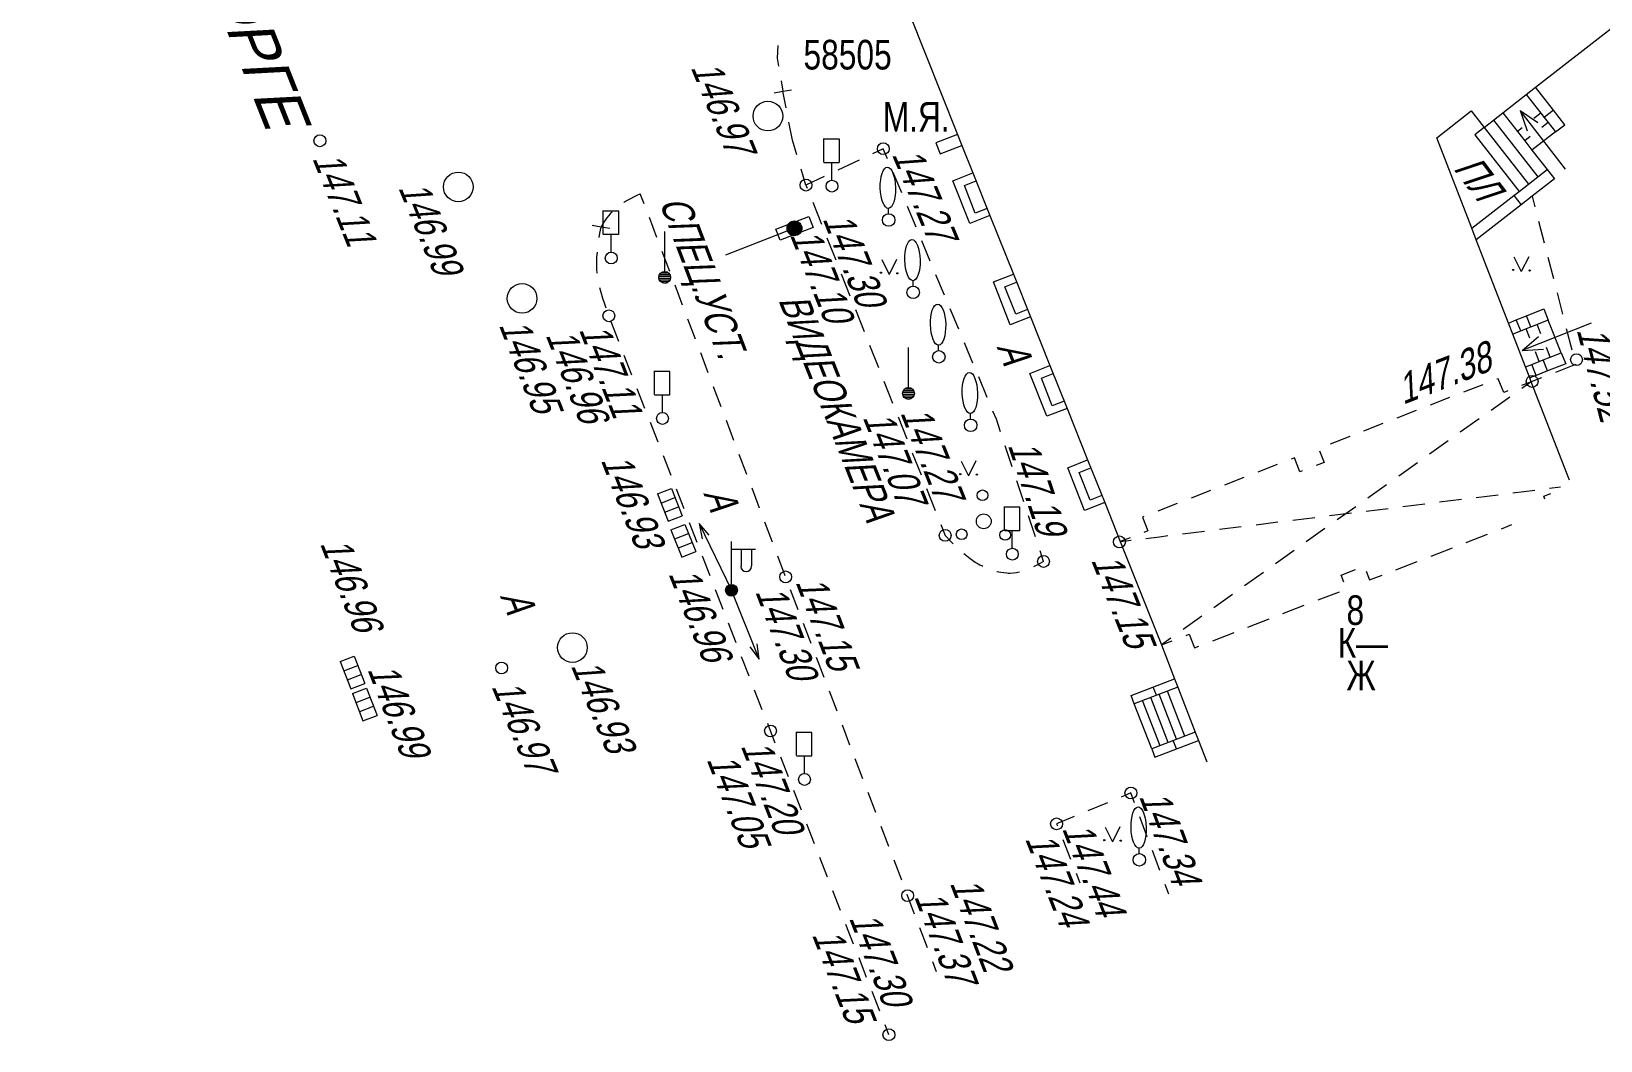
# Model space of a CAD drawing. Header units: metres. Extents: x 382 to 851, y 14083 to 14440.
# Drawn here: x 428.8 to 481.7, y 14083.2 to 14117.3 of the extents above; entities that cross this region are included whole.
import ezdxf
from ezdxf.enums import TextEntityAlignment as Align

# ---------------------------------------------------------------- set-up
doc = ezdxf.new("R2010")
doc.units = ezdxf.units.M
doc.header["$MEASUREMENT"] = 0
doc.linetypes.add('UP line', pattern=[1.5, 1, -0.5])
for name, color, linetype, lineweight in [('Бортовой камень', 7, 'Continuous', 25), ('Внутреннее заполнение', 7, 'Continuous', 25), ('Геодезические пункты', 7, 'Continuous', 25), ('Горизонтали', 7, 'Continuous', 25), ('Граница площадки', 7, 'Continuous', 25), ('Граница улицы', 7, 'Continuous', 25), ('Здания', 7, 'Continuous', 25), ('Колодцы', 7, 'Continuous', 25), ('Крыльца', 7, 'Continuous', 25), ('Леса и газоны', 7, 'Continuous', 25), ('ЛЭП', 7, 'Continuous', 25), ('Опоры контакной сети', 7, 'Continuous', 25), ('Отдельно стоящее дерево', 7, 'Continuous', 25), ('Светофоры', 7, 'Continuous', 25), ('Столбы', 7, 'Continuous', 25), ('Фонари', 7, 'Continuous', 25), ('Фонтаны', 7, 'Continuous', 25), ('Части зданий', 7, 'Continuous', 25)]:
    doc.layers.add(name, color=color, linetype=linetype, lineweight=lineweight)
doc.styles.add('Style-RUSSIAN_1251', font='RUSSIAN_1251.shx')
doc.styles.add('Style-RUSSIAN_1251 I 0.32289', font='RUSSIAN_1251.shx', dxfattribs={"oblique": 18.5})

# ---------------------------------------------------------------- blocks, each defined once
blk = doc.blocks.new('KOLOD_102')
at = {"layer": 'Колодцы', "color": 251, "linetype": 'Continuous', "lineweight": 9}
blk.add_arc((0, 0), 0.5, 0, 360, dxfattribs=at)
blk = doc.blocks.new('KOLOD_103')
at = {"layer": 'Колодцы', "color": 251, "linetype": 'Continuous', "lineweight": 9}
blk.add_arc((0, 0), 0.5, 0, 360, dxfattribs=at)
blk = doc.blocks.new('DORZN1_54')
at = {"layer": 'Светофоры', "color": 251, "linetype": 'Continuous', "lineweight": 9}
for p, q in [((-0.27, 0.806), (-0.27, 1.603)), ((-0.27, 1.598), (0.252, 1.598)), ((0.252, 0.792), (0.252, 1.589)), ((-0.27, 0.801), (0.248, 0.801)), ((-0.004, 0.2), (-0.004, 0.801))]:
    blk.add_line(p, q, dxfattribs=at)
blk.add_arc((0, 0), 0.2, 0, 360, dxfattribs=at)
blk = doc.blocks.new('RESHT1_16')
at = {"layer": 'Фонтаны', "color": 251, "linetype": 'Continuous', "lineweight": 9}
for p, q in [((-0.494, -0.254), (-0.494, 0.254)), ((-0.494, 0.254), (0.495, 0.254)), ((-0.163, -0.245), (-0.163, 0.251)), ((0.166, -0.245), (0.166, 0.251)), ((0.495, -0.254), (0.495, 0.254)), ((-0.494, -0.254), (0.495, -0.254))]:
    blk.add_line(p, q, dxfattribs=at)
blk = doc.blocks.new('RESHT1_17')
at = {"layer": 'Фонтаны', "color": 251, "linetype": 'Continuous', "lineweight": 9}
for p, q in [((-0.494, -0.254), (-0.493, 0.254)), ((-0.493, 0.254), (0.495, 0.254)), ((-0.163, -0.245), (-0.163, 0.251)), ((0.166, -0.245), (0.166, 0.251)), ((0.495, -0.254), (0.495, 0.254)), ((-0.494, -0.254), (0.495, -0.254))]:
    blk.add_line(p, q, dxfattribs=at)
blk = doc.blocks.new('RESHT1_18')
at = {"layer": 'Фонтаны', "color": 251, "linetype": 'Continuous', "lineweight": 9}
for p, q in [((-0.494, -0.254), (-0.493, 0.254)), ((-0.493, 0.254), (0.495, 0.254)), ((-0.163, -0.245), (-0.163, 0.251)), ((0.166, -0.245), (0.166, 0.251)), ((0.495, -0.254), (0.495, 0.254)), ((-0.494, -0.254), (0.495, -0.254))]:
    blk.add_line(p, q, dxfattribs=at)
blk = doc.blocks.new('RESHT1_19')
at = {"layer": 'Фонтаны', "color": 251, "linetype": 'Continuous', "lineweight": 9}
for p, q in [((-0.494, -0.254), (-0.494, 0.254)), ((-0.494, 0.254), (0.495, 0.254)), ((-0.163, -0.245), (-0.163, 0.251)), ((0.166, -0.245), (0.166, 0.251)), ((0.495, -0.254), (0.495, 0.254)), ((-0.494, -0.254), (0.495, -0.254))]:
    blk.add_line(p, q, dxfattribs=at)
blk = doc.blocks.new('DORZN1_55')
at = {"layer": 'Светофоры', "color": 251, "linetype": 'Continuous', "lineweight": 9}
for p, q in [((-0.27, 0.806), (-0.27, 1.603)), ((-0.27, 1.598), (0.252, 1.598)), ((0.252, 0.792), (0.252, 1.589)), ((-0.27, 0.801), (0.248, 0.801)), ((-0.004, 0.2), (-0.004, 0.801))]:
    blk.add_line(p, q, dxfattribs=at)
blk.add_arc((0, 0), 0.2, 0, 360, dxfattribs=at)
blk = doc.blocks.new('DORZN1_56')
at = {"layer": 'Светофоры', "color": 251, "linetype": 'Continuous', "lineweight": 9}
for p, q in [((-0.27, 0.806), (-0.27, 1.603)), ((-0.27, 1.598), (0.252, 1.598)), ((0.252, 0.792), (0.252, 1.589)), ((-0.27, 0.801), (0.248, 0.801)), ((-0.004, 0.2), (-0.004, 0.801))]:
    blk.add_line(p, q, dxfattribs=at)
blk.add_arc((0, 0), 0.2, 0, 360, dxfattribs=at)
blk = doc.blocks.new('FNRM1_16')
at = {"layer": 'Фонари', "linetype": 'Continuous', "lineweight": 9}
h = blk.add_hatch(color=251, dxfattribs=at)
edge = h.paths.add_edge_path()
edge.add_arc((0, 0), 0.2, 0, 360)
at = {"layer": 'Фонари', "color": 251, "linetype": 'Continuous', "lineweight": 9}
for p, q in [((0.003, 0.2), (0.003, 1.641)), ((0.017, 1.388), (0.805, 1.388)), ((0.322, 1.371), (0.322, 0.816)), ((0.676, 1.378), (0.676, 0.823))]:
    blk.add_line(p, q, dxfattribs=at)
blk.add_circle((0, 0), 0.2, dxfattribs=at)
blk.add_arc((0.496, 0.809), 0.181, 180, 0, dxfattribs=at)
blk = doc.blocks.new('PIKET_495')
at = {"layer": 'Горизонтали', "color": 251, "linetype": 'Continuous', "lineweight": 9}
blk.add_arc((0, 0), 0.2, 0, 360, dxfattribs=at)
blk = doc.blocks.new('KOLOD_104')
at = {"layer": 'Колодцы', "color": 251, "linetype": 'Continuous', "lineweight": 9}
blk.add_arc((0, 0), 0.5, 0, 360, dxfattribs=at)
blk = doc.blocks.new('PIKET_496')
at = {"layer": 'Горизонтали', "color": 251, "linetype": 'Continuous', "lineweight": 9}
blk.add_arc((0, 0), 0.2, 0, 360, dxfattribs=at)
blk = doc.blocks.new('msdElementTypeLine_64')
at = {"layer": 'ЛЭП', "color": 251, "linetype": 'Continuous', "lineweight": 9}
blk.add_line((17.133, 2.384), (18.223, 0.134), dxfattribs=at)
at = {"layer": 'ЛЭП', "color": 251, "linetype": 'Continuous', "lineweight": 9, "flags": 128}
blk.add_lwpolyline([(17.471, 1.993), (17.133, 2.384), (17.231, 1.874)], dxfattribs=at)
blk = doc.blocks.new('STOLBM_3')
at = {"layer": 'Столбы', "color": 251, "linetype": 'Continuous', "lineweight": 9}
for p, q in [((0, 0.214), (0, 1.547)), ((-0.186, 0.04), (0.187, 0.04)), ((-0.169, 0.1), (0.167, 0.1)), ((-0.104, 0.16), (0.103, 0.16)), ((-0.195, -0.02), (0.194, -0.02)), ((-0.173, -0.08), (0.177, -0.08)), ((-0.133, -0.14), (0.129, -0.14))]:
    blk.add_line(p, q, dxfattribs=at)
blk.add_arc((0, 0), 0.2, 0, 360, dxfattribs=at)
blk = doc.blocks.new('PIKET_497')
at = {"layer": 'Горизонтали', "color": 251, "linetype": 'Continuous', "lineweight": 9}
blk.add_arc((0, 0), 0.2, 0, 360, dxfattribs=at)
blk = doc.blocks.new('PIKET_498')
at = {"layer": 'Горизонтали', "color": 251, "linetype": 'Continuous', "lineweight": 9}
blk.add_arc((0, 0), 0.2, 0, 360, dxfattribs=at)
blk = doc.blocks.new('KOLOD_109')
at = {"layer": 'Колодцы', "color": 251, "linetype": 'Continuous', "lineweight": 9}
blk.add_arc((0, 0), 0.5, 0, 360, dxfattribs=at)
blk = doc.blocks.new('PIKET_535')
at = {"layer": 'Горизонтали', "color": 251, "linetype": 'Continuous', "lineweight": 9}
blk.add_arc((0, 0), 0.2, 0, 360, dxfattribs=at)
blk = doc.blocks.new('msdElementTypeLineString_187')
at = {"layer": 'Внутреннее заполнение', "color": 251, "linetype": 'Continuous', "lineweight": 9}
for p, q in [((0.125, 0.79), (0, 1.106)), ((0.438, 0), (0.309, 0.325))]:
    blk.add_line(p, q, dxfattribs=at)
blk = doc.blocks.new('msdElementTypeLineString_188')
at = {"layer": 'Внутреннее заполнение', "color": 251, "linetype": 'Continuous', "lineweight": 9}
for p, q in [((0.125, 0.79), (0, 1.106)), ((0.438, 0), (0.309, 0.325))]:
    blk.add_line(p, q, dxfattribs=at)
blk = doc.blocks.new('PIKET_541')
at = {"layer": 'Горизонтали', "color": 251, "linetype": 'Continuous', "lineweight": 9}
blk.add_arc((0, 0), 0.2, 0, 360, dxfattribs=at)
blk = doc.blocks.new('PIKET_544')
at = {"layer": 'Горизонтали', "color": 251, "linetype": 'Continuous', "lineweight": 9}
blk.add_arc((0, 0), 0.2, 0, 360, dxfattribs=at)
blk = doc.blocks.new('STOLBM_4')
at = {"layer": 'Столбы', "color": 251, "linetype": 'Continuous', "lineweight": 9}
for p, q in [((0, 0.214), (0, 1.547)), ((-0.186, 0.04), (0.187, 0.04)), ((-0.169, 0.1), (0.167, 0.1)), ((-0.104, 0.16), (0.103, 0.16)), ((-0.195, -0.02), (0.194, -0.02)), ((-0.173, -0.08), (0.177, -0.08)), ((-0.133, -0.14), (0.129, -0.14))]:
    blk.add_line(p, q, dxfattribs=at)
blk.add_arc((0, 0), 0.2, 0, 360, dxfattribs=at)
blk = doc.blocks.new('SHLAGB_1')
at = {"layer": 'Опоры контакной сети', "linetype": 'Continuous', "lineweight": 9}
h = blk.add_hatch(color=251, dxfattribs=at)
edge = h.paths.add_edge_path()
edge.add_arc((0, 0), 0.25, 0, 360)
at = {"layer": 'Опоры контакной сети', "color": 251, "linetype": 'Continuous', "lineweight": 9}
blk.add_line((0, 0), (2.5, 0), dxfattribs=at)
blk.add_circle((0, 0), 0.25, dxfattribs=at)
blk = doc.blocks.new('msdElementTypeLineString_190')
at = {"layer": 'Части зданий', "color": 251, "linetype": 'Continuous', "lineweight": 9}
for p, q in [((13.862, 5.39), (13.534, 5.262)), ((11.106, 4.855), (10.449, 4.599)), ((12.23, 5.292), (11.573, 5.036)), ((9.983, 4.418), (9.326, 4.163)), ((8.86, 3.981), (8.203, 3.726)), ((7.737, 3.545), (7.079, 3.289)), ((4.17, 2.158), (3.513, 1.903)), ((5.294, 2.595), (4.636, 2.339)), ((3.047, 1.722), (2.39, 1.466)), ((1.924, 1.285), (1.266, 1.029)), ((0.329, 0.128), (0, 0))]:
    blk.add_line(p, q, dxfattribs=at)
at = {"layer": 'Части зданий', "color": 251, "linetype": 'Continuous', "lineweight": 9, "flags": 128}
for points in [[(13.068, 5.081), (12.93, 5.027), (12.75, 5.494), (12.696, 5.473)], [(6.136, 2.386), (6.059, 2.356), (5.873, 2.82), (5.76, 2.776)], [(6.722, 3.06), (6.872, 2.672), (6.602, 2.567)], [(0.8, 0.848), (0.747, 0.827), (0.932, 0.363), (0.795, 0.309)]]:
    blk.add_lwpolyline(points, dxfattribs=at)
blk = doc.blocks.new('msdElementTypeLineString_191')
at = {"layer": 'Части зданий', "color": 251, "linetype": 'Continuous', "lineweight": 9}
for p, q in [((10.274, 3.562), (10.993, 3.842)), ((11.459, 4.023), (11.818, 4.163)), ((9.088, 3.101), (9.808, 3.381)), ((7.903, 2.641), (8.622, 2.92)), ((5.28, 1.621), (5.999, 1.9)), ((4.095, 1.16), (4.814, 1.44)), ((2.909, 0.699), (3.629, 0.979)), ((0, 0.105), (0.36, 0.245)), ((1.724, 0.239), (2.443, 0.518))]:
    blk.add_line(p, q, dxfattribs=at)
at = {"layer": 'Части зданий', "color": 251, "linetype": 'Continuous', "lineweight": 9, "flags": 128}
for points in [[(6.151, 2.22), (6.058, 2.46), (6.538, 2.646)], [(6.9, 2.591), (7.014, 2.295), (7.437, 2.46)], [(0.826, 0.426), (0.932, 0.467), (1.112, 0.001), (1.258, 0.057)]]:
    blk.add_lwpolyline(points, dxfattribs=at)
blk = doc.blocks.new('msdElementTypeLineString_192')
at = {"layer": 'Части зданий', "color": 251, "linetype": 'Continuous', "lineweight": 9, "flags": 128}
blk.add_lwpolyline([(0.036, 0.001), (0, 0.093), (0.235, 0.184)], dxfattribs=at)
blk = doc.blocks.new('DEREVO_528')
at = {"layer": 'Отдельно стоящее дерево', "color": 251, "linetype": 'Continuous', "lineweight": 9, "flags": 128}
blk.add_lwpolyline([(-0.007, 0.21), (-0.007, 0.393)], dxfattribs=at)
at = {"layer": 'Отдельно стоящее дерево', "color": 251, "linetype": 'Continuous', "lineweight": 9}
blk.add_arc((0, 0), 0.21, 0, 359.99999, dxfattribs=at)
blk.add_ellipse((-0.0255, 1.088), major_axis=(-0.0185, 0.695), ratio=0.3698286, dxfattribs=at)
blk = doc.blocks.new('KUST1_24')
at = {"layer": 'Отдельно стоящее дерево', "color": 251, "linetype": 'Continuous', "lineweight": 9}
for centre, radius in [((-0.044, 0.877), 0.18), ((0, 0), 0.25), ((-0.745, -0.439), 0.18), ((0.723, -0.461), 0.18)]:
    blk.add_arc(centre, radius, 0, 360, dxfattribs=at)
blk = doc.blocks.new('DORZN1_61')
at = {"layer": 'Светофоры', "color": 251, "linetype": 'Continuous', "lineweight": 9}
for p, q in [((-0.27, 0.806), (-0.27, 1.603)), ((-0.27, 1.598), (0.252, 1.598)), ((0.252, 0.792), (0.252, 1.589)), ((-0.27, 0.801), (0.248, 0.801)), ((-0.004, 0.2), (-0.004, 0.801))]:
    blk.add_line(p, q, dxfattribs=at)
blk.add_arc((0, 0), 0.2, 0, 360, dxfattribs=at)
blk = doc.blocks.new('DEREVO_529')
at = {"layer": 'Отдельно стоящее дерево', "color": 251, "linetype": 'Continuous', "lineweight": 9, "flags": 128}
blk.add_lwpolyline([(-0.007, 0.21), (-0.007, 0.393)], dxfattribs=at)
at = {"layer": 'Отдельно стоящее дерево', "color": 251, "linetype": 'Continuous', "lineweight": 9}
blk.add_arc((0, 0), 0.21, 0, 359.99999, dxfattribs=at)
blk.add_ellipse((-0.0255, 1.088), major_axis=(-0.0185, 0.695), ratio=0.3698286, dxfattribs=at)
blk = doc.blocks.new('DEREVO_530')
at = {"layer": 'Отдельно стоящее дерево', "color": 251, "linetype": 'Continuous', "lineweight": 9, "flags": 128}
blk.add_lwpolyline([(-0.007, 0.21), (-0.007, 0.393)], dxfattribs=at)
at = {"layer": 'Отдельно стоящее дерево', "color": 251, "linetype": 'Continuous', "lineweight": 9}
blk.add_arc((0, 0), 0.21, 0, 359.99999, dxfattribs=at)
blk.add_ellipse((-0.0255, 1.088), major_axis=(-0.0185, 0.695), ratio=0.3698286, dxfattribs=at)
blk = doc.blocks.new('DEREVO_531')
at = {"layer": 'Отдельно стоящее дерево', "color": 251, "linetype": 'Continuous', "lineweight": 9, "flags": 128}
blk.add_lwpolyline([(-0.007, 0.21), (-0.007, 0.393)], dxfattribs=at)
at = {"layer": 'Отдельно стоящее дерево', "color": 251, "linetype": 'Continuous', "lineweight": 9}
blk.add_arc((0, 0), 0.21, 0, 360, dxfattribs=at)
blk.add_ellipse((-0.026, 1.088), major_axis=(-0.019, 0.695), ratio=0.369829, dxfattribs=at)
blk = doc.blocks.new('DEREVO_532')
at = {"layer": 'Отдельно стоящее дерево', "color": 251, "linetype": 'Continuous', "lineweight": 9, "flags": 128}
blk.add_lwpolyline([(-0.007, 0.21), (-0.007, 0.393)], dxfattribs=at)
at = {"layer": 'Отдельно стоящее дерево', "color": 251, "linetype": 'Continuous', "lineweight": 9}
blk.add_arc((0, 0), 0.21, 0, 359.99999, dxfattribs=at)
blk.add_ellipse((-0.0255, 1.088), major_axis=(-0.0185, 0.695), ratio=0.3698286, dxfattribs=at)
blk = doc.blocks.new('DORZN1_62')
at = {"layer": 'Светофоры', "color": 251, "linetype": 'Continuous', "lineweight": 9}
for p, q in [((-0.27, 0.806), (-0.27, 1.603)), ((-0.27, 1.598), (0.252, 1.598)), ((0.252, 0.792), (0.252, 1.589)), ((-0.27, 0.801), (0.248, 0.801)), ((-0.004, 0.2), (-0.004, 0.801))]:
    blk.add_line(p, q, dxfattribs=at)
blk.add_arc((0, 0), 0.2, 0, 360, dxfattribs=at)
blk = doc.blocks.new('msdElementTypeLineString_198')
at = {"layer": 'Бортовой камень', "color": 251, "linetype": 'Continuous', "lineweight": 9}
for p, q in [((0.128, 25.909), (0, 26.246)), ((0.561, 24.767), (0.305, 25.441)), ((0.994, 23.626), (0.738, 24.3)), ((1.426, 22.484), (1.171, 23.158)), ((1.859, 21.342), (1.604, 22.016)), ((2.292, 20.2), (2.037, 20.875)), ((2.725, 19.059), (2.469, 19.733)), ((3.158, 17.917), (2.902, 18.591)), ((3.591, 16.775), (3.335, 17.45)), ((4.024, 15.634), (3.768, 16.308)), ((4.457, 14.492), (4.201, 15.166)), ((4.89, 13.35), (4.634, 14.024)), ((5.326, 12.21), (5.068, 12.883)), ((5.762, 11.069), (5.504, 11.743)), ((6.198, 9.929), (5.941, 10.602)), ((6.635, 8.789), (6.377, 9.462)), ((7.071, 7.648), (6.813, 8.322)), ((7.507, 6.508), (7.25, 7.181)), ((7.944, 5.367), (7.686, 6.041)), ((8.38, 4.227), (8.122, 4.9)), ((8.816, 3.087), (8.559, 3.76)), ((9.686, 0.805), (9.429, 1.479)), ((9.992, 0.001), (9.864, 0.338))]:
    blk.add_line(p, q, dxfattribs=at)
at = {"layer": 'Бортовой камень', "color": 251, "linetype": 'Continuous', "lineweight": 9, "flags": 128}
blk.add_lwpolyline([(9.252, 1.946), (9.015, 2.567), (8.995, 2.62)], dxfattribs=at)
blk = doc.blocks.new('msdElementTypeLine_70')
at = {"layer": 'ЛЭП', "color": 251, "linetype": 'Continuous', "lineweight": 9}
blk.add_line((1.063, 11.73), (0.134, 14.051), dxfattribs=at)
at = {"layer": 'ЛЭП', "color": 251, "linetype": 'Continuous', "lineweight": 9, "flags": 128}
blk.add_lwpolyline([(0.753, 12.143), (1.063, 11.73), (1.001, 12.245)], dxfattribs=at)
blk = doc.blocks.new('msdElementTypeLineString_199')
at = {"layer": 'Граница улицы', "color": 251, "linetype": 'Continuous', "lineweight": 9}
for p, q in [((0.109, 2.609), (0, 3.165)), ((0.781, 0), (0.617, 0.542))]:
    blk.add_line(p, q, dxfattribs=at)
at = {"layer": 'Граница улицы', "color": 251, "linetype": 'Continuous', "lineweight": 9, "flags": 128}
blk.add_lwpolyline([(0.472, 1.02), (0.323, 1.51), (0.204, 2.119)], dxfattribs=at)
blk = doc.blocks.new('msdElementTypeLineString_200')
at = {"layer": 'Граница улицы', "color": 251, "linetype": 'Continuous', "lineweight": 9}
for p, q in [((0.144, 13.578), (0, 13.922)), ((0.624, 12.429), (0.336, 13.117)), ((1.104, 11.28), (0.817, 11.968)), ((1.584, 10.131), (1.297, 10.819)), ((2.064, 8.982), (1.777, 9.67)), ((2.544, 7.833), (2.257, 8.521)), ((3.025, 6.684), (2.737, 7.372)), ((3.505, 5.535), (3.217, 6.223)), ((4.345, 3.192), (4.111, 3.9)), ((4.737, 2.01), (4.503, 2.718)), ((5.129, 0.828), (4.895, 1.536)), ((5.404, 0), (5.287, 0.354))]:
    blk.add_line(p, q, dxfattribs=at)
at = {"layer": 'Граница улицы', "color": 251, "linetype": 'Continuous', "lineweight": 9, "flags": 128}
blk.add_lwpolyline([(3.954, 4.374), (3.814, 4.795), (3.698, 5.074)], dxfattribs=at)
blk = doc.blocks.new('msdElementTypeLineString_201')
at = {"layer": 'Граница улицы', "color": 251, "linetype": 'Continuous', "lineweight": 9, "flags": 128}
for points in [[(0.765, 0.826), (0.797, 0.847), (0.899, 0.907), (1.003, 0.965), (1.11, 1.02), (1.218, 1.074), (1.326, 1.127)], [(0, 0), (0.066, 0.1), (0.133, 0.199), (0.201, 0.296), (0.273, 0.39), (0.348, 0.479), (0.378, 0.512)]]:
    blk.add_lwpolyline(points, dxfattribs=at)
blk = doc.blocks.new('GAZON_31')
at = {"layer": 'Леса и газоны', "color": 251, "linetype": 'Continuous', "lineweight": 9}
for p in [(-0.248, 0.499), (0.251, 0.502)]:
    blk.add_line(p, (0, 0), dxfattribs=at)
for centre in [(-0.276, 0.057), (0.279, 0.039)]:
    blk.add_arc(centre, 0.02, 0, 360, dxfattribs=at)
blk = doc.blocks.new('GAZON_32')
at = {"layer": 'Леса и газоны', "color": 251, "linetype": 'Continuous', "lineweight": 9}
for p in [(-0.248, 0.499), (0.251, 0.502)]:
    blk.add_line(p, (0, 0), dxfattribs=at)
for centre in [(-0.276, 0.057), (0.279, 0.039)]:
    blk.add_arc(centre, 0.02, 0, 360, dxfattribs=at)
blk = doc.blocks.new('msdElementTypeLine_72')
at = {"layer": 'Граница улицы', "color": 251, "linetype": 'Continuous', "lineweight": 9}
for p, q in [((0.126, 3.082), (0, 3.418)), ((0.552, 1.943), (0.301, 2.614)), ((0.979, 0.804), (0.728, 1.475)), ((1.28, 0), (1.154, 0.336))]:
    blk.add_line(p, q, dxfattribs=at)
blk = doc.blocks.new('GAZON_33')
at = {"layer": 'Леса и газоны', "color": 251, "linetype": 'Continuous', "lineweight": 9}
for p in [(-0.248, 0.499), (0.251, 0.502)]:
    blk.add_line(p, (0, 0), dxfattribs=at)
for centre in [(-0.276, 0.057), (0.279, 0.039)]:
    blk.add_arc(centre, 0.02, 0, 360, dxfattribs=at)
blk = doc.blocks.new('PIKET_554')
at = {"layer": 'Горизонтали', "color": 251, "linetype": 'Continuous', "lineweight": 9}
blk.add_arc((0, 0), 0.2, 0, 360, dxfattribs=at)
blk = doc.blocks.new('PIKET_555')
at = {"layer": 'Горизонтали', "color": 251, "linetype": 'Continuous', "lineweight": 9}
blk.add_arc((0, 0), 0.2, 0, 360, dxfattribs=at)
blk = doc.blocks.new('PIKET_556')
at = {"layer": 'Горизонтали', "color": 251, "linetype": 'Continuous', "lineweight": 9}
blk.add_arc((0, 0), 0.2, 0, 360, dxfattribs=at)
blk = doc.blocks.new('PIKET_557')
at = {"layer": 'Горизонтали', "color": 251, "linetype": 'Continuous', "lineweight": 9}
blk.add_arc((0, 0), 0.2, 0, 360, dxfattribs=at)
blk = doc.blocks.new('PIKET_558')
at = {"layer": 'Горизонтали', "color": 251, "linetype": 'Continuous', "lineweight": 9}
blk.add_arc((0, 0), 0.2, 0, 360, dxfattribs=at)
blk = doc.blocks.new('PIKET_559')
at = {"layer": 'Горизонтали', "color": 251, "linetype": 'Continuous', "lineweight": 9}
blk.add_arc((0, 0), 0.2, 0, 360, dxfattribs=at)
blk = doc.blocks.new('PIKET_560')
at = {"layer": 'Горизонтали', "color": 251, "linetype": 'Continuous', "lineweight": 9}
blk.add_arc((0, 0), 0.2, 0, 360, dxfattribs=at)
blk = doc.blocks.new('PIKET_561')
at = {"layer": 'Горизонтали', "color": 251, "linetype": 'Continuous', "lineweight": 9}
blk.add_arc((0, 0), 0.2, 0, 360, dxfattribs=at)
blk = doc.blocks.new('PIKET_562')
at = {"layer": 'Горизонтали', "color": 251, "linetype": 'Continuous', "lineweight": 9}
blk.add_arc((0, 0), 0.2, 0, 360, dxfattribs=at)
blk = doc.blocks.new('GAZON_36')
at = {"layer": 'Леса и газоны', "color": 251, "linetype": 'Continuous', "lineweight": 9}
for p in [(-0.248, 0.499), (0.251, 0.502)]:
    blk.add_line(p, (0, 0), dxfattribs=at)
for centre in [(-0.276, 0.057), (0.279, 0.039)]:
    blk.add_arc(centre, 0.02, 0, 360, dxfattribs=at)
blk = doc.blocks.new('msdElementTypeLine_73')
at = {"layer": 'Внутреннее заполнение', "color": 251, "linetype": 'Continuous', "lineweight": 9}
for p, q in [((0.789, 0.615), (0.577, 0.449)), ((0.183, 0.142), (0.001, 0))]:
    blk.add_line(p, q, dxfattribs=at)
blk = doc.blocks.new('msdElementTypeLine_74')
at = {"layer": 'Внутреннее заполнение', "color": 251, "linetype": 'Continuous', "lineweight": 9}
for p, q in [((0.789, 0.616), (0.557, 0.435)), ((0.163, 0.127), (0.001, 0.001))]:
    blk.add_line(p, q, dxfattribs=at)
blk = doc.blocks.new('STRELK_12')
at = {"layer": 'Крыльца', "color": 251, "linetype": 'Continuous', "lineweight": 9, "flags": 128}
for points in [[(0, 2.5), (-0.226, 1.815)], [(0, 0), (0, 2.5)], [(0, 2.5), (0.226, 1.815)]]:
    blk.add_lwpolyline(points, dxfattribs=at)
blk = doc.blocks.new('STRELK_13')
at = {"layer": 'Крыльца', "color": 251, "linetype": 'Continuous', "lineweight": 9, "flags": 128}
for points in [[(0, 2.5), (-0.226, 1.815)], [(0, 0), (0, 2.5)], [(0, 2.5), (0.226, 1.815)]]:
    blk.add_lwpolyline(points, dxfattribs=at)
blk = doc.blocks.new('msdElementTypeLineString_216')
at = {"layer": 'Внутреннее заполнение', "color": 251, "linetype": 'Continuous', "lineweight": 9}
for p, q in [((13.238, 1.643), (13.979, 1.735)), ((14.475, 1.797), (14.845, 1.843)), ((8.289, 1.029), (9.03, 1.121)), ((9.526, 1.183), (10.267, 1.275)), ((10.763, 1.336), (11.504, 1.428)), ((12.001, 1.49), (12.741, 1.582)), ((4.578, 0.569), (5.319, 0.661)), ((5.815, 0.722), (6.556, 0.814)), ((7.052, 0.876), (7.793, 0.968)), ((0, 0), (0.371, 0.046)), ((2.104, 0.262), (2.845, 0.353)), ((3.341, 0.415), (4.082, 0.507))]:
    blk.add_line(p, q, dxfattribs=at)
at = {"layer": 'Внутреннее заполнение', "color": 251, "linetype": 'Continuous', "lineweight": 9, "flags": 128}
blk.add_lwpolyline([(0.867, 0.108), (1.326, 0.165), (1.608, 0.2)], dxfattribs=at)
blk = doc.blocks.new('msdElementTypeLineString_217')
at = {"layer": 'Внутреннее заполнение', "color": 251, "linetype": 'Continuous', "lineweight": 9}
for p, q in [((12.469, 8.876), (12.153, 8.651)), ((11.746, 8.361), (11.114, 7.911)), ((10.707, 7.622), (10.075, 7.172)), ((9.668, 6.882), (9.036, 6.432)), ((8.629, 6.142), (7.997, 5.693)), ((7.59, 5.403), (6.958, 4.953)), ((6.55, 4.663), (5.919, 4.214)), ((5.511, 3.924), (4.88, 3.474)), ((4.472, 3.184), (3.84, 2.734)), ((3.433, 2.445), (2.801, 1.995)), ((2.394, 1.705), (1.762, 1.255)), ((0.316, 0.226), (0, 0.001))]:
    blk.add_line(p, q, dxfattribs=at)
at = {"layer": 'Внутреннее заполнение', "color": 251, "linetype": 'Continuous', "lineweight": 9, "flags": 128}
blk.add_lwpolyline([(1.355, 0.965), (1.038, 0.74), (0.723, 0.516)], dxfattribs=at)
blk = doc.blocks.new('msdElementTypeLineString_218')
at = {"layer": 'Бортовой камень', "color": 251, "linetype": 'Continuous', "lineweight": 9}
for p, q in [((0.746, 23.381), (0.487, 24.044)), ((1.185, 22.252), (0.927, 22.915)), ((1.625, 21.123), (1.367, 21.786)), ((2.065, 19.993), (1.806, 20.657)), ((2.504, 18.864), (2.246, 19.527)), ((2.944, 17.735), (2.686, 18.398)), ((3.383, 16.606), (3.125, 17.269)), ((3.823, 15.476), (3.565, 16.14)), ((4.263, 14.347), (4.004, 15.011)), ((4.702, 13.218), (4.444, 13.881)), ((5.142, 12.089), (4.884, 12.752)), ((5.582, 10.959), (5.323, 11.623)), ((6.461, 8.701), (6.203, 9.364)), ((6.901, 7.572), (6.643, 8.235)), ((7.341, 6.443), (7.083, 7.106)), ((7.781, 5.314), (7.523, 5.977)), ((8.221, 4.185), (7.963, 4.848)), ((8.661, 3.056), (8.403, 3.719)), ((9.101, 1.927), (8.843, 2.59)), ((9.541, 0.797), (9.283, 1.461)), ((9.852, 0), (9.723, 0.332))]:
    blk.add_line(p, q, dxfattribs=at)
at = {"layer": 'Бортовой камень', "color": 251, "linetype": 'Continuous', "lineweight": 9, "flags": 128}
for points in [[(0.084, 26.892), (0.107, 27.039), (0.142, 27.243)], [(0.018, 25.686), (0.006, 25.825), (0, 26.025), (0.006, 26.227), (0.02, 26.396)], [(0.315, 24.513), (0.27, 24.641), (0.207, 24.837), (0.148, 25.033), (0.106, 25.194)], [(6.021, 9.83), (5.859, 10.247), (5.763, 10.494)]]:
    blk.add_lwpolyline(points, dxfattribs=at)
blk = doc.blocks.new('msdElementTypeLineString_219')
at = {"layer": 'Бортовой камень', "color": 251, "linetype": 'Continuous', "lineweight": 9}
for p, q in [((2.607, 13.043), (2.245, 12.873)), ((1.793, 12.66), (1.069, 12.32)), ((0.228, 11.242), (0.523, 10.499)), ((0.708, 10.035), (1.003, 9.291)), ((1.188, 8.827), (1.483, 8.084)), ((1.667, 7.619), (1.962, 6.876)), ((2.147, 6.411), (2.442, 5.668)), ((2.627, 5.203), (2.922, 4.46)), ((3.106, 3.995), (3.401, 3.252)), ((3.586, 2.787), (3.881, 2.044)), ((4.066, 1.579), (4.361, 0.836)), ((4.545, 0.372), (4.693, 0))]:
    blk.add_line(p, q, dxfattribs=at)
at = {"layer": 'Бортовой камень', "color": 251, "linetype": 'Continuous', "lineweight": 9, "flags": 128}
blk.add_lwpolyline([(0.617, 12.107), (0, 11.817), (0.044, 11.707)], dxfattribs=at)
blk = doc.blocks.new('msdElementTypeLineString_220')
at = {"layer": 'Бортовой камень', "color": 251, "linetype": 'Continuous', "lineweight": 9}
for p, q in [((1.715, 2.706), (1.055, 2.432)), ((2.506, 3.035), (2.176, 2.898)), ((0.21, 1.461), (0.472, 0.797)), ((0.656, 0.332), (0.787, 0))]:
    blk.add_line(p, q, dxfattribs=at)
at = {"layer": 'Бортовой камень', "color": 251, "linetype": 'Continuous', "lineweight": 9, "flags": 128}
blk.add_lwpolyline([(0.593, 2.24), (0, 1.993), (0.026, 1.927)], dxfattribs=at)
blk = doc.blocks.new('msdElementTypeLineString_221')
at = {"layer": 'Бортовой камень', "color": 251, "linetype": 'Continuous', "lineweight": 9}
blk.add_line((0.135, 0.35), (0.196, 0), dxfattribs=at)
at = {"layer": 'Бортовой камень', "color": 251, "linetype": 'Continuous', "lineweight": 9, "flags": 128}
blk.add_lwpolyline([(0.031, 1.548), (0.001, 1.117), (0.049, 0.842)], dxfattribs=at)
blk = doc.blocks.new('msdElementTypeLineString_222')
at = {"layer": 'Бортовой камень', "color": 251, "linetype": 'Continuous', "lineweight": 9, "flags": 128}
for points in [[(0.267, 1.002), (0.192, 1.079), (0, 1.283)], [(1.275, 0.229), (1.232, 0.25), (1.175, 0.28), (1.062, 0.344), (1.016, 0.372), (0.927, 0.43), (0.84, 0.492), (0.783, 0.534), (0.674, 0.622), (0.631, 0.658)], [(2.513, 0.038), (2.455, 0.025), (2.404, 0.016), (2.3, 0.005), (2.195, 0.001), (2.124, 0.002), (2.077, 0.005), (1.983, 0.014), (1.876, 0.03), (1.805, 0.044), (1.758, 0.054), (1.744, 0.058)], [(3.318, 0.404), (3.069, 0.263), (2.978, 0.217)]]:
    blk.add_lwpolyline(points, dxfattribs=at)
blk = doc.blocks.new('msdElementTypeLineString_223')
at = {"layer": 'Бортовой камень', "color": 251, "linetype": 'Continuous', "lineweight": 9}
for p, q in [((0.027, 6.258), (0.121, 5.898)), ((0.246, 5.414), (0.432, 4.693)), ((0.558, 4.209), (0.744, 3.488)), ((0.869, 3.004), (1.056, 2.283)), ((1.181, 1.799), (1.367, 1.078)), ((0.347, 0.136), (0, 0.001))]:
    blk.add_line(p, q, dxfattribs=at)
at = {"layer": 'Бортовой камень', "color": 251, "linetype": 'Continuous', "lineweight": 9, "flags": 128}
blk.add_lwpolyline([(1.493, 0.594), (1.496, 0.583), (0.813, 0.317)], dxfattribs=at)
blk = doc.blocks.new('msdElementTypeTextNode_24')
at = {"layer": 'Здания', "color": 251, "linetype": 'Continuous', "lineweight": 9, "style": 'Style-RUSSIAN_1251', "width": 0.799996}
for s, p in [(' 8', (0, 1.1)), ('К—', (0, 0)), (' Ж', (0, -1.1))]:
    blk.add_text(s, height=1, dxfattribs=at).set_placement(p, align=Align.MIDDLE_LEFT)

msp = doc.modelspace()

# ---------------------------------------------------------------- linework, layer by layer
at = {"layer": 'Внутреннее заполнение', "color": 251, "linetype": 'Continuous', "lineweight": 9}
for p, q in [((480.123, 14114.596), (479.808, 14114.35)), ((477.784, 14114.018), (479.277, 14112.102)), ((478.099, 14114.264), (479.593, 14112.348)), ((478.786, 14111.719), (479.031, 14111.403))]:
    msp.add_line(p, q, dxfattribs=at)
at = {"layer": 'Внутреннее заполнение', "color": 251, "linetype": 'Continuous', "lineweight": 9, "flags": 128}
for points in [[(453.838, 14115.185), (454.134, 14115.237), (454.43, 14115.289)], [(461.024, 14111.285), (460.625, 14111.128), (460.259, 14112.057), (460.652, 14112.212)], [(448.298, 14110.604), (448.002, 14110.654), (447.706, 14110.704)], [(462.388, 14107.87), (461.989, 14107.713), (461.623, 14108.642), (462.017, 14108.797)], [(479.018, 14107.151), (478.871, 14107.523)], [(479.36, 14107.286), (479.212, 14107.658)], [(479.539, 14105.648), (479.392, 14106.02)], [(479.924, 14105.8), (479.777, 14106.172)], [(463.621, 14104.784), (463.222, 14104.627), (462.856, 14105.556), (463.25, 14105.711)], [(464.892, 14101.603), (464.494, 14101.446), (464.128, 14102.375), (464.522, 14102.53)], [(467.134, 14093.268), (466.548, 14094.79)], [(466.731, 14094.86), (466.623, 14095.14)], [(467.414, 14093.376), (466.828, 14094.897)], [(467.694, 14093.483), (467.108, 14095.005)], [(466.854, 14093.16), (466.268, 14094.682)], [(467.405, 14093.05), (467.297, 14093.33)]]:
    msp.add_lwpolyline(points, dxfattribs=at)
at = {"layer": 'Граница площадки', "color": 251, "linetype": 'Continuous', "lineweight": 9, "flags": 128}
msp.add_lwpolyline([(454.043, 14110.209), (453.897, 14110.582), (455.008, 14111.016), (455.154, 14110.643), (454.043, 14110.209)], dxfattribs=at)
at = {"layer": 'Здания', "color": 251, "linetype": 'Continuous', "lineweight": 9, "flags": 128}
for points in [[(480.659, 14102.122), (479.376, 14105.436), (479.327, 14105.564), (479.182, 14105.937), (478.753, 14107.046), (478.609, 14107.419), (477.522, 14110.227), (477.371, 14110.616), (476.191, 14113.666), (477.352, 14114.572), (477.784, 14114.018), (478.099, 14114.264), (478.415, 14114.51), (479.204, 14115.125), (479.519, 14115.37), (486.858, 14121.091)], [(458.39, 14117.873), (460.024, 14113.783), (460.173, 14113.412), (460.544, 14112.483), (461.12, 14111.041), (461.909, 14109.069), (462.485, 14107.626), (463.142, 14105.983), (463.718, 14104.54), (464.413, 14102.801), (464.99, 14101.359), (465.514, 14100.046), (466.907, 14096.561), (467.347, 14095.419), (467.455, 14095.139), (468.041, 14093.617), (468.149, 14093.337), (468.428, 14092.615)], [(460.024, 14113.783), (459.291, 14113.494), (459.438, 14113.122), (460.173, 14113.412)]]:
    msp.add_lwpolyline(points, dxfattribs=at)
at = {"layer": 'Крыльца', "color": 251, "linetype": 'Continuous', "lineweight": 9, "flags": 128}
for points in [[(479.204, 14115.125), (479.695, 14114.494), (479.808, 14114.35), (479.941, 14114.178), (480.187, 14113.863), (480.503, 14114.109), (480.123, 14114.596), (479.519, 14115.37)], [(478.415, 14114.51), (478.907, 14113.879), (479.153, 14113.563), (479.399, 14113.248), (479.908, 14112.594)], [(477.784, 14114.018), (477.469, 14113.772), (478.962, 14111.856)], [(480.187, 14113.863), (479.399, 14113.248)], [(477.371, 14110.616), (478.786, 14111.719), (478.962, 14111.856), (479.277, 14112.102), (479.593, 14112.348), (479.908, 14112.594), (480.154, 14112.278), (479.403, 14111.693), (479.031, 14111.403), (477.522, 14110.227)], [(478.609, 14107.419), (478.871, 14107.523), (479.212, 14107.658), (479.803, 14107.892), (479.95, 14107.52), (478.753, 14107.046)], [(480.388, 14106.414), (479.95, 14107.52)], [(479.182, 14105.937), (479.392, 14106.02), (479.644, 14106.119), (479.777, 14106.172), (480.016, 14106.266), (480.388, 14106.414), (480.535, 14106.042), (479.924, 14105.8), (479.539, 14105.648), (479.327, 14105.564)], [(467.455, 14095.139), (465.988, 14094.574), (465.88, 14094.854), (467.347, 14095.419)], [(466.574, 14093.052), (465.988, 14094.574)], [(468.041, 14093.617), (466.574, 14093.052), (466.682, 14092.772), (468.149, 14093.337)]]:
    msp.add_lwpolyline(points, dxfattribs=at)
at = {"layer": 'Части зданий', "color": 251, "linetype": 'Continuous', "lineweight": 9, "flags": 128}
for points in [[(461.12, 14111.041), (460.441, 14110.773), (459.871, 14112.218), (460.544, 14112.483)], [(462.485, 14107.626), (461.805, 14107.358), (461.235, 14108.803), (461.909, 14109.069)], [(463.718, 14104.54), (463.038, 14104.272), (462.468, 14105.717), (463.142, 14105.983)], [(464.99, 14101.359), (464.31, 14101.091), (463.74, 14102.536), (464.413, 14102.801)]]:
    msp.add_lwpolyline(points, dxfattribs=at)

# ---------------------------------------------------------------- block references
at = {"layer": 'Бортовой камень', "color": 251, "linetype": 'Continuous', "lineweight": 9}
for name, p in [('msdElementTypeLineString_221', (453.938, 14115.237)), ('msdElementTypeLineString_219', (454.915, 14100.255)), ('msdElementTypeLineString_198', (449.328, 14085.535)), ('msdElementTypeLineString_223', (479.376, 14105.435)), ('msdElementTypeLineString_218', (447.86, 14083.411)), ('msdElementTypeLineString_222', (459.608, 14098.972)), ('msdElementTypeLineString_220', (463.366, 14088.53))]:
    msp.add_blockref(name, p, dxfattribs=at)
at = {"layer": 'Внутреннее заполнение', "color": 251, "linetype": 'Continuous', "lineweight": 9}
for name, p in [('msdElementTypeLine_74', (478.906, 14113.878)), ('msdElementTypeLine_73', (479.152, 14113.563)), ('msdElementTypeLineString_188', (479.206, 14106.119)), ('msdElementTypeLineString_187', (479.578, 14106.266)), ('msdElementTypeLineString_217', (466.907, 14096.56)), ('msdElementTypeLineString_216', (465.514, 14100.046))]:
    msp.add_blockref(name, p, dxfattribs=at)
at = {"layer": 'Горизонтали', "color": 251, "linetype": 'Continuous', "lineweight": 9}
for name, p in [('PIKET_496', (438.521, 14113.566)), ('PIKET_560', (457.522, 14113.298)), ('PIKET_558', (454.915, 14112.072)), ('PIKET_554', (448.267, 14107.662)), ('PIKET_544', (479.405, 14105.447)), ('PIKET_559', (459.608, 14100.255)), ('PIKET_535', (465.485, 14100.035)), ('PIKET_561', (462.926, 14099.376)), ('PIKET_497', (454.229, 14098.855)), ('PIKET_495', (444.65, 14095.783)), ('PIKET_555', (453.719, 14093.658)), ('PIKET_562', (465.872, 14091.565)), ('PIKET_557', (463.366, 14090.523)), ('PIKET_498', (458.343, 14088.102)), ('PIKET_556', (457.712, 14083.411))]:
    msp.add_blockref(name, p, dxfattribs=at)
at = {"layer": 'Горизонтали', "color": 251, "linetype": 'Continuous', "lineweight": 9, "rotation": 284.5053284305179}
msp.add_blockref('PIKET_541', (480.9, 14106.183), dxfattribs=at)
at = {"layer": 'Граница улицы', "color": 251, "linetype": 'Continuous', "lineweight": 9}
for name, p in [('msdElementTypeLineString_199', (454.134, 14112.072)), ('msdElementTypeLineString_200', (457.522, 14099.376)), ('msdElementTypeLineString_201', (448.002, 14110.654)), ('msdElementTypeLine_72', (465.872, 14088.147))]:
    msp.add_blockref(name, p, dxfattribs=at)
at = {"layer": 'Здания', "color": 251, "linetype": 'Continuous', "lineweight": 9}
msp.add_blockref('msdElementTypeTextNode_24', (472.846, 14096.633), dxfattribs=at)
at = {"layer": 'Колодцы', "color": 251, "linetype": 'Continuous', "lineweight": 9}
for name, p in [('KOLOD_109', (453.63, 14114.4)), ('KOLOD_102', (443.19, 14112.01)), ('KOLOD_103', (445.34, 14108.25)), ('KOLOD_104', (447.037, 14096.47))]:
    msp.add_blockref(name, p, dxfattribs=at)
at = {"layer": 'Крыльца', "color": 251, "linetype": 'Continuous', "lineweight": 9}
for name, p, rotation in [('STRELK_12', (480.533, 14112.611), 37.93514758565416), ('STRELK_13', (481.394, 14107.416), 111.5875005161444)]:
    msp.add_blockref(name, p, dxfattribs=dict(at, rotation=rotation))
at = {"layer": 'Леса и газоны', "color": 251, "linetype": 'Continuous', "lineweight": 9}
for name, p in [('GAZON_31', (457.718, 14109.058)), ('GAZON_36', (479.039, 14109.152)), ('GAZON_32', (460.395, 14102.264)), ('GAZON_33', (465.251, 14089.916))]:
    msp.add_blockref(name, p, dxfattribs=at)
at = {"layer": 'ЛЭП', "color": 251, "linetype": 'Continuous', "lineweight": 9}
for name, p in [('msdElementTypeLine_64', (434.179, 14098.269)), ('msdElementTypeLine_70', (452.268, 14084.352))]:
    msp.add_blockref(name, p, dxfattribs=at)
at = {"layer": 'Опоры контакной сети', "color": 251, "linetype": 'Continuous', "lineweight": 9, "rotation": 201.3375584129823}
msp.add_blockref('SHLAGB_1', (454.525, 14110.613), dxfattribs=at)
at = {"layer": 'Отдельно стоящее дерево', "color": 251, "linetype": 'Continuous', "lineweight": 9}
for name, p in [('DEREVO_532', (457.703, 14110.892)), ('DEREVO_531', (458.531, 14108.453)), ('DEREVO_530', (459.395, 14106.276)), ('DEREVO_529', (460.468, 14103.968)), ('KUST1_24', (460.91, 14100.73)), ('DEREVO_528', (466.159, 14089.311))]:
    msp.add_blockref(name, p, dxfattribs=at)
at = {"layer": 'Светофоры', "color": 251, "linetype": 'Continuous', "lineweight": 9}
for name, p in [('DORZN1_62', (455.79, 14112.036)), ('DORZN1_54', (448.346, 14109.61)), ('DORZN1_55', (450.076, 14104.199)), ('DORZN1_61', (461.875, 14099.621)), ('DORZN1_56', (454.864, 14092.021))]:
    msp.add_blockref(name, p, dxfattribs=at)
at = {"layer": 'Столбы', "color": 251, "linetype": 'Continuous', "lineweight": 9}
for name, p in [('STOLBM_3', (450.15, 14108.956)), ('STOLBM_4', (458.371, 14105.043))]:
    msp.add_blockref(name, p, dxfattribs=at)
at = {"layer": 'Фонари', "color": 251, "linetype": 'Continuous', "lineweight": 9}
msp.add_blockref('FNRM1_16', (452.402, 14098.403), dxfattribs=at)
at = {"layer": 'Фонтаны', "color": 251, "linetype": 'Continuous', "lineweight": 9}
for name, p, rotation in [('RESHT1_16', (450.32, 14101.285), 291.5491785705673), ('RESHT1_19', (450.777, 14100.074), 291.5491785705673), ('RESHT1_17', (439.621, 14095.626), 291.1576159008263), ('RESHT1_18', (440.033, 14094.554), 291.1576159008263)]:
    msp.add_blockref(name, p, dxfattribs=dict(at, rotation=rotation))
at = {"layer": 'Части зданий', "color": 251, "linetype": 'Continuous', "lineweight": 9}
for name, p in [('msdElementTypeLineString_190', (465.514, 14100.046)), ('msdElementTypeLineString_192', (479.799, 14101.48)), ('msdElementTypeLineString_191', (466.907, 14096.456))]:
    msp.add_blockref(name, p, dxfattribs=at)

# ---------------------------------------------------------------- texts
at = {"layer": 'Геодезические пункты', "color": 251, "linetype": 'Continuous', "lineweight": 9, "style": 'Style-RUSSIAN_1251', "width": 0.8}
msp.add_text('58505', height=1, dxfattribs=at).set_placement((454.831, 14115.971))
at = {"layer": 'Горизонтали', "color": 251, "linetype": 'Continuous', "lineweight": 9, "style": 'Style-RUSSIAN_1251 I 0.32289', "oblique": 18.5}
for s, rotation, width, p in [('147.11', 291.8296, 0.8, (438.257, 14112.983)), ('147.38', 21.2453, 0.799996, (475.049, 14104.657)), ('147.15', 291.7833, 0.799996, (464.521, 14099.427)), ('147.15', 290.9364, 0.8, (454.553, 14098.688)), ('147.30', 290.9364, 0.8, (453.192, 14098.366)), ('146.97', 292.4785, 0.8, (444.298, 14095.167)), ('147.22', 290.9364, 0.8, (459.756, 14088.53)), ('147.37', 290.9364, 0.8, (458.553, 14088.079))]:
    msp.add_text(s, height=1, rotation=rotation, dxfattribs=dict(at, width=width)).set_placement(p)
at = {"layer": 'Горизонтали', "color": 251, "linetype": 'Continuous', "lineweight": 9, "style": 'Style-RUSSIAN_1251 I 0.32289', "oblique": 18.5, "width": 0.799996}
for s, rotation, p in [('147.27', 292.6793, (458.264, 14113.306)), ('147.30', 291.66, (455.93, 14111.124)), ('147.10', 291.66, (454.83, 14110.585)), ('146.96', 291.2718, (446.591, 14107.205)), ('147.11', 291.2718, (447.715, 14107.387)), ('147.52', 284.5054, (481.385, 14107.318)), ('147.27', 291.66, (458.552, 14104.58)), ('147.07', 291.66, (457.284, 14104.426)), ('147.19', 288.3446, (462.191, 14103.457)), ('147.05', 291.2896, (452.02, 14092.883)), ('147.20', 291.2896, (453.171, 14093.343)), ('147.34', 290.5303, (466.607, 14091.636)), ('147.24', 291.5482, (462.759, 14090.212)), ('147.44', 291.5482, (464.005, 14090.557)), ('147.30', 291.2896, (456.821, 14087.538)), ('147.15', 291.2896, (455.572, 14086.971))]:
    msp.add_text(s, height=1, rotation=rotation, dxfattribs=at).set_placement(p, align=Align.MIDDLE_LEFT)
at = {"layer": 'Граница улицы', "color": 251, "linetype": 'Continuous', "lineweight": 9, "style": 'Style-RUSSIAN_1251 I 0.32289', "oblique": 18.5}
msp.add_text('УЛИЦА               ЗОРГЕ', height=1.5, rotation=291.567, dxfattribs=at).set_placement((428.723, 14134.112))
at = {"layer": 'Граница улицы', "color": 251, "linetype": 'UP line', "lineweight": 9, "style": 'Style-RUSSIAN_1251 I 0.32289', "oblique": 18.5, "width": 0.799996}
for p in [(461.34, 14106.618), (451.45, 14101.676)]:
    msp.add_text('А', height=1, rotation=290.9343, dxfattribs=at).set_placement(p)
at = {"layer": 'Граница улицы', "color": 251, "linetype": 'Continuous', "lineweight": 9, "style": 'Style-RUSSIAN_1251 I 0.32289', "oblique": 18.5, "width": 0.799996}
msp.add_text('А', height=1, rotation=291.7145, dxfattribs=at).set_placement((444.589, 14098.209))
at = {"layer": 'Здания', "color": 251, "linetype": 'Continuous', "lineweight": 9, "style": 'Style-RUSSIAN_1251', "width": 0.8}
msp.add_text('М.Я.', height=1, dxfattribs=at).set_placement((457.504, 14113.878))
at = {"layer": 'Колодцы', "color": 251, "linetype": 'Continuous', "lineweight": 9, "style": 'Style-RUSSIAN_1251 I 0.32289', "oblique": 18.5}
for s, rotation, width, p in [('146.97', 292.3816, 0.799996, (451.018, 14116.047)), ('146.99', 292.3816, 0.799996, (441.156, 14111.991)), ('146.93', 292.4785, 0.8, (446.972, 14095.869))]:
    msp.add_text(s, height=1, rotation=rotation, dxfattribs=dict(at, width=width)).set_placement(p)
at = {"layer": 'Колодцы', "color": 251, "linetype": 'Continuous', "lineweight": 9, "style": 'Style-RUSSIAN_1251 I 0.32289', "oblique": 18.5, "width": 0.799996}
msp.add_text('146.95', height=1, rotation=291.3461, dxfattribs=at).set_placement((445.013, 14107.543), align=Align.MIDDLE_LEFT)
at = {"layer": 'Крыльца', "color": 251, "linetype": 'Continuous', "lineweight": 9, "style": 'Style-RUSSIAN_1251 I 0.32289', "oblique": 18.5, "width": 0.799996}
msp.add_text('ПЛ', height=1, rotation=306.9643, dxfattribs=at).set_placement((476.723, 14112.629))
at = {"layer": 'Столбы', "color": 251, "linetype": 'Continuous', "lineweight": 9, "style": 'Style-RUSSIAN_1251 I 0.32289', "oblique": 18.5, "width": 0.8}
for s, rotation, p in [('СПЕЦ.УСТ.', 290.7646, (449.952, 14111.517)), ('ВИДЕОКАМЕРА', 291.66, (453.972, 14108.202))]:
    msp.add_text(s, height=1, rotation=rotation, dxfattribs=at).set_placement(p)
at = {"layer": 'Фонтаны', "color": 251, "linetype": 'Continuous', "lineweight": 9, "style": 'Style-RUSSIAN_1251 I 0.32289', "oblique": 18.5, "width": 0.799996}
for s, rotation, p in [('146.93', 291.5493, (447.985, 14102.8)), ('146.96', 291.1575, (438.515, 14099.987)), ('146.96', 291.5493, (450.268, 14098.967)), ('146.99', 291.1575, (440.114, 14095.745))]:
    msp.add_text(s, height=1, rotation=rotation, dxfattribs=at).set_placement(p)

doc.saveas('drawing.dxf')
